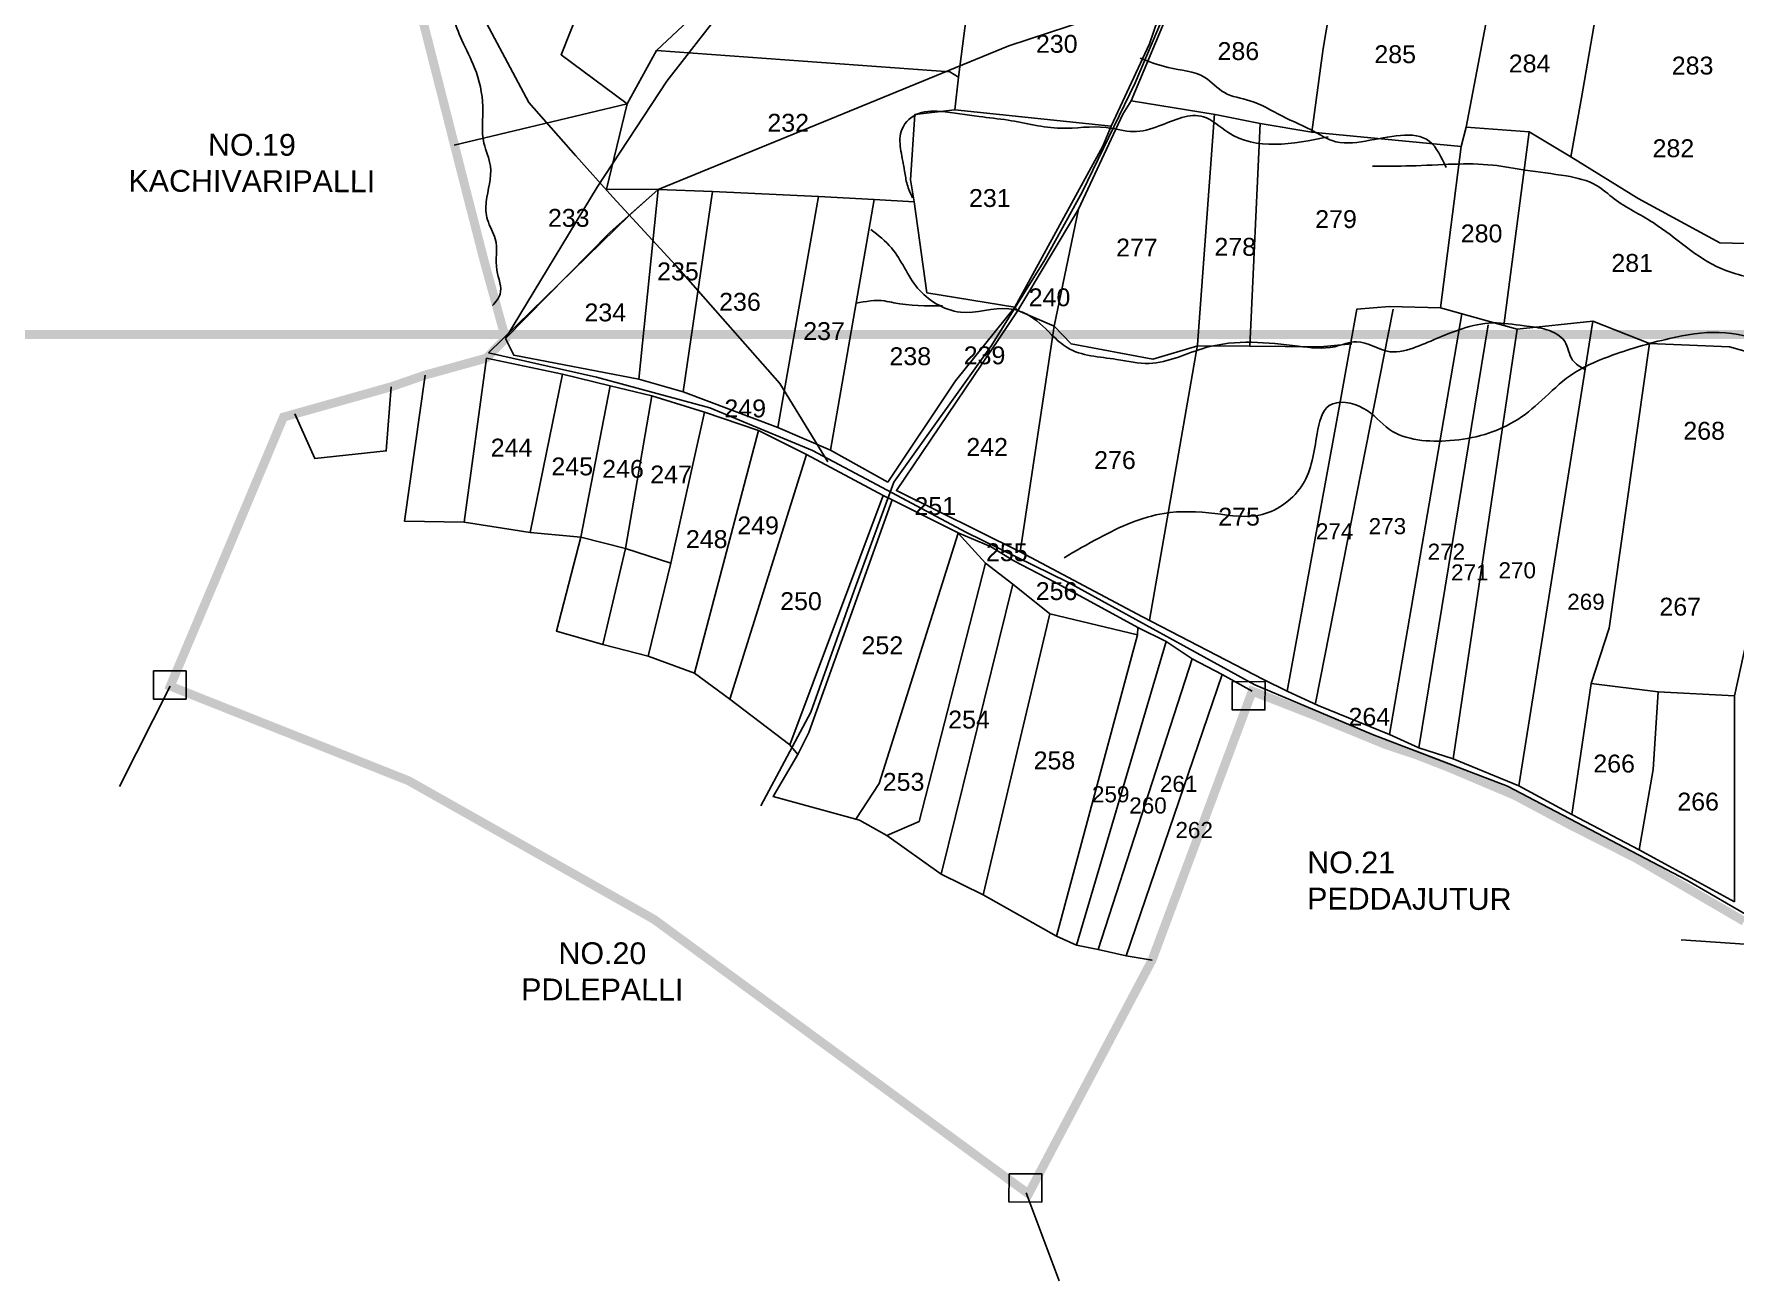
# Model space of a CAD drawing. Header units: inches. Extents: x 200003 to 248779, y 1594258 to 1607376.
# Drawn here: x 203288 to 205191, y 1595819 to 1597214 of the extents above; entities that cross this region are included whole.
import ezdxf

# ---------------------------------------------------------------- set-up
doc = ezdxf.new("R2010")
doc.units = ezdxf.units.IN
doc.header["$LTSCALE"] = 15
doc.header["$MEASUREMENT"] = 0
doc.linetypes.add('DASHED2', pattern=[0.375, 0.25, -0.125])
for name, color, linetype in [('BOUNDRY STONES', 240, 'Continuous'), ('PLOTS', 7, 'Continuous'), ('PLOTS NO', 7, 'Continuous'), ('ROADS', 1, 'Continuous'), ('STREAMS', 4, 'Continuous'), ('TEXT', 1, 'Continuous'), ('text2', 7, 'Continuous'), ('VILLAGE BOUNDRY', 5, 'Continuous')]:
    doc.layers.add(name, color=color, linetype=linetype)
doc.styles.get("Standard").update_dxf_attribs({"font": 'arial.ttf'})

msp = doc.modelspace()

# ---------------------------------------------------------------- linework, layer by layer
at = {"layer": 'BOUNDRY STONES'}
for points in [[(203421.4, 1596501.5), (203458, 1596501.4), (203457.9, 1596469.8), (203421.3, 1596469.9)], [(204628.6, 1596489.3), (204665.3, 1596489.2), (204665.2, 1596457.6), (204628.5, 1596457.7)], [(204378.8, 1595938.8), (204415.4, 1595938.7), (204415.4, 1595907.1), (204378.7, 1595907.2)]]:
    msp.add_lwpolyline(points, close=True, dxfattribs=at)
at = {"layer": 'PLOTS'}
for points in [[(204401.2, 1597394.8), (204348.3, 1597401.6), (204340.2, 1597302.9), (204335.4, 1597267.2), (204322.2, 1597165.7), (204318.2, 1597128.9), (204273.5, 1597123.9), (204268.6, 1597050.6), (204272.5, 1597026.3), (204286.7, 1596924.5), (204385.2, 1596908.2), (204388.6, 1596904.6), (204429.4, 1596887.1), (204456.6, 1597017.8)], [(204272.5, 1597026.3), (204227.7, 1597028.7), (204165.7, 1597032), (204047.1, 1597037.8), (203986.3, 1597040), (203928.4, 1597040.5), (203951.3, 1597135.9), (203877.6, 1597190.7), (203942.7, 1597354.5)], [(203951.3, 1597135.9), (203984.2, 1597195.6), (204125.3, 1597327.7)], [(204717.6, 1597104), (204730.3, 1597197.6), (204748, 1597301.4)], [(204866, 1597283.6), (204921.4, 1597272.5), (204890.5, 1597109.8)], [(204243.3, 1596712.5), (204318.9, 1596825.9), (204385.2, 1596908.2), (204483.6, 1597088.5), (204493.2, 1597110.7), (204535.9, 1597202.8), (204555, 1597258.8)], [(205190.5, 1596242.8), (205084, 1596301.3), (205008.6, 1596340.7), (204949.4, 1596372.7), (204875.6, 1596402.8), (204837.4, 1596415.3), (204804.5, 1596430.1), (204724.6, 1596462.6), (204690, 1596478.6), (204663.4, 1596491.6), (204528.1, 1596561.7), (204391.2, 1596634.7), (204252.7, 1596703.1), (204367.9, 1596873.2), (204388.6, 1596904.6), (204456.6, 1597017.8), (204506.3, 1597124.2), (204515.6, 1597139.3), (204562, 1597250.3)], [(205036.5, 1597241.8), (205019.5, 1597142.4), (205007.4, 1597076.6)], [(203984.2, 1597195.6), (204312.7, 1597171.7), (204322.2, 1597165.7)], [(203951.3, 1597135.9), (203757.8, 1597089.7)], [(204515.6, 1597139.3), (204609.3, 1597123.8), (204659.8, 1597113.9), (204717.6, 1597104), (204884.7, 1597088.1), (204890.5, 1597109.8), (204960.9, 1597104.5), (205007.4, 1597076.6), (205082.9, 1597029.8), (205174.1, 1596980.1), (205244.8, 1596978.5)], [(204318.2, 1597128.9), (204493.2, 1597110.7)], [(204608.9, 1597124.5), (204589.6, 1596866.1), (204535.8, 1596558)], [(204659.8, 1597113.9), (204648.1, 1596864.8)], [(204960.9, 1597104.5), (204932.5, 1596887.8)], [(204884.7, 1597088.1), (204861.6, 1596907.6), (204804.5, 1596909.2), (204768.1, 1596906.1), (204750.4, 1596808.2), (204690, 1596478.6)], [(203986.3, 1597040), (203932.2, 1596991.7), (203815.4, 1596873.2)], [(203986.3, 1597040), (203964.4, 1596827.6)], [(204014.2, 1596813.7), (204047.1, 1597037.8)], [(204165.7, 1597032), (204120, 1596773.8)], [(204178.9, 1596748.2), (204227.7, 1597028.7)], [(204861.6, 1596907.6), (204932.5, 1596887.8), (204947.4, 1596883.7), (205032.1, 1596892.5), (205095.5, 1596867.5), (205185, 1596864), (205249.9, 1596845.6)], [(204808.5, 1596906.2), (204721.8, 1596465.4)], [(204885.5, 1596900.8), (204804.5, 1596430.1)], [(204837.4, 1596415.3), (204914.8, 1596888.7)], [(205032.1, 1596892.5), (204949.4, 1596372.7)], [(203815.4, 1596873.2), (203824.5, 1596854.5), (203964.4, 1596827.6), (204014.2, 1596813.7), (204120, 1596773.8), (204178.9, 1596748.2), (204243.3, 1596712.5)], [(204429.4, 1596887.1), (204391.2, 1596634.7)], [(204429.4, 1596887.1), (204448.3, 1596867.1), (204539.6, 1596850.2), (204590.1, 1596864.9), (204648.1, 1596864.8), (204727.4, 1596863.8), (204762.3, 1596867.4)], [(204875.6, 1596402.8), (204947.4, 1596883.7)], [(203793.9, 1596851.3), (203769.1, 1596667.8)], [(203793.9, 1596851.3), (203879.1, 1596833.4), (203932.5, 1596820.1), (203979.1, 1596809.1), (204038, 1596790.8), (204098.4, 1596770.4), (204152.1, 1596743.5), (204238, 1596697.7), (204247.9, 1596692.7), (204154.8, 1596432.6), (204142.3, 1596407.8)], [(205008.6, 1596340.7), (205030.2, 1596487.3), (205050.2, 1596549.3), (205095.5, 1596867.5)], [(204538.8, 1596177.7), (204509.8, 1596182.6), (204478.7, 1596189.5), (204454.4, 1596194.5), (204432, 1596204.4), (204349.9, 1596250.8), (204302.8, 1596274), (204242.1, 1596317), (204211.3, 1596334.4), (204115, 1596360.8), (204142.3, 1596407.8), (204133.6, 1596418.6), (204066.2, 1596469.8), (204026.9, 1596498.7), (203975.1, 1596517.7), (203924.1, 1596531), (203872.4, 1596545.9), (203899.8, 1596651.1), (203843.1, 1596656.1), (203769.1, 1596667.8), (203702.5, 1596668.8), (203725.3, 1596832.3)], [(203843.1, 1596656.1), (203879.1, 1596833.4)], [(203687.3, 1596819.2), (203681.9, 1596747.5), (203601.9, 1596738.9), (203579.7, 1596788.8)], [(203932.5, 1596820.1), (203899.8, 1596651.1)], [(203924.1, 1596531), (203949.8, 1596638.4), (203979.1, 1596809.1)], [(203975.1, 1596517.7), (204000.5, 1596621.9), (204038, 1596790.8)], [(204026.9, 1596498.7), (204098.4, 1596770.4)], [(204066.2, 1596469.8), (204152.1, 1596743.5)], [(204133.6, 1596418.6), (204238, 1596697.7)], [(204247.9, 1596692.7), (204322.7, 1596655.4), (204358, 1596640.4), (204384, 1596624.5), (204429.3, 1596600.9), (204523.1, 1596549.9), (204554.6, 1596534.4), (204583.9, 1596514.8), (204617.4, 1596497.2), (204651, 1596478.7)], [(203899.8, 1596651.1), (203949.8, 1596638.4), (204000.5, 1596621.9)], [(204207.5, 1596335.4), (204233.6, 1596375.4), (204321.8, 1596655.3), (204352.3, 1596621.7), (204383, 1596598.3), (204424.3, 1596565.2), (204522.5, 1596541.6), (204523.1, 1596549.9)], [(204352.3, 1596621.7), (204278.3, 1596333), (204242.1, 1596317)], [(204302.8, 1596274), (204383, 1596598.3)], [(204424.3, 1596565.2), (204349.9, 1596250.8)], [(205210.9, 1596565.3), (205190.7, 1596473.6), (205190.5, 1596242.8)], [(204522.5, 1596541.6), (204432, 1596204.4)], [(204454.4, 1596194.5), (204554.6, 1596534.4)], [(204583.9, 1596514.8), (204478.7, 1596189.5)], [(204617.4, 1596497.2), (204509.8, 1596182.6)], [(205105.3, 1596477.8), (205030.2, 1596487.3)], [(205084, 1596301.3), (205099.7, 1596391.1), (205105.3, 1596477.8), (205190.7, 1596473.6)]]:
    msp.add_lwpolyline(points, dxfattribs=at)
at = {"layer": 'ROADS'}
for points in [[(203815.4, 1596873.2), (203917.9, 1597042.7), (203995.9, 1597161.2), (204095.7, 1597289.8), (204113.7, 1597348.7), (204148.9, 1597361.4), (204229.9, 1597457.7), (204331.1, 1597581.4), (204428.7, 1597714.3), (204490.2, 1597835.8), (204508.9, 1597840.3), (204680, 1598053.8), (204711.1, 1598077.6), (204763.8, 1598183.6), (204853, 1598252.4), (204900.4, 1598333.2), (204905.6, 1598445.3), (204902.7, 1598491)], [(204100.9, 1596350.2), (204156.9, 1596455.3), (204205.6, 1596591.3), (204249.7, 1596712.5), (204359.1, 1596865.5), (204418.7, 1596961.3), (204460.5, 1597037.1), (204520.1, 1597159.3), (204576, 1597291.4), (204601.6, 1597369.5), (204627, 1597427.3), (204671.4, 1597488.9), (204692.8, 1597538.1), (204740.9, 1597681), (204756.2, 1597714.6), (204787.2, 1597721.6), (204899.1, 1597746.5), (205033.7, 1597790.8), (205208.5, 1597846.6)], [(204176.1, 1596735.2), (204122.3, 1596822.9), (204005.9, 1596954.8), (203935.3, 1597031.4), (203893.9, 1597077.6), (203841.3, 1597137.1), (203776.3, 1597259.8), (203744.2, 1597321.6), (203710.8, 1597385.5), (203693.8, 1597461.5)], [(203796.2, 1596857.1), (203954, 1597011.1), (203986.3, 1597040), (204171.2, 1597115.8), (204378.4, 1597200.5), (204555, 1597258.8), (204576, 1597291.4)], [(203796.2, 1596857.1), (203917, 1596830.1), (204043.9, 1596795.6), (204159, 1596748.1), (204237, 1596706.7), (204330.5, 1596656.6), (204444.7, 1596600.7), (204653.8, 1596485.7), (204785.7, 1596430.2), (204936.4, 1596372.2), (205137.4, 1596267.1), (205214.3, 1596222.4), (205234.6, 1596197.7)]]:
    msp.add_lwpolyline(points, dxfattribs=at)
at = {"layer": 'STREAMS'}
for points in [[(203705.6, 1597468.8), (203709.7, 1597439.7), (203721.2, 1597420.7), (203727.2, 1597384.2), (203725.2, 1597335.2), (203727.4, 1597288.5), (203743.5, 1597260.3), (203766.5, 1597206.9), (203780.8, 1597175.9), (203789.9, 1597132.9), (203791.2, 1597091.8), (203798.5, 1597065.9), (203793.8, 1597026.3), (203795.2, 1597006), (203803.9, 1596984.7), (203805.7, 1596949.6), (203809.3, 1596922.8), (203800.9, 1596910.3)], [(204867.9, 1597064.5), (204849.1, 1597093.9), (204777.7, 1597094.1), (204740.3, 1597094.7), (204721.4, 1597104.2), (204684.1, 1597122.2), (204648.2, 1597139.3), (204619.8, 1597148.3), (204597.9, 1597165.3), (204557, 1597176.4), (204525.7, 1597186.9)], [(204735.9, 1597098.7), (204623.7, 1597103.9), (204596.3, 1597121.4), (204546.9, 1597111.1), (204518, 1597104.7), (204487.6, 1597109.3), (204436.7, 1597108.4), (204377.7, 1597117.5), (204345.3, 1597121.6), (204301.9, 1597127.2), (204274.5, 1597123.7), (204258, 1597104.8), (204257.9, 1597082.9), (204261.9, 1597060.5), (204264.8, 1597045.5), (204270.8, 1597030.6)], [(205517.6, 1596885.7), (205457.8, 1596914.3), (205369.6, 1596932.9), (205334.2, 1596932), (205275.3, 1596917.2), (205229, 1596934.3), (205175.7, 1596951.4), (205099.4, 1597003), (205056.1, 1597029.5), (205036.1, 1597044.5), (205002.3, 1597055.1), (204956.4, 1597061.6), (204920, 1597067.2), (204876.6, 1597068.3), (204828.3, 1597066.4), (204785.4, 1597066.1)], [(204224.3, 1596995.1), (204247.2, 1596974.6), (204276.5, 1596929.7), (204297.4, 1596912.2), (204324.3, 1596902.7), (204378.7, 1596906.5), (204398.6, 1596900.5), (204426.5, 1596877.5), (204443.9, 1596863), (204499.2, 1596849.9), (204535.6, 1596845.3), (204599.1, 1596863), (204702.4, 1596864.7), (204743.2, 1596864.1), (204767.7, 1596869.6), (204805.1, 1596858.5), (204834.5, 1596863.9), (204885.9, 1596884.2), (204919.8, 1596890.6), (204955.2, 1596887.5), (204980.6, 1596883), (205000.6, 1596870), (205009.5, 1596849), (205023.4, 1596838.5)], [(204304.4, 1596909.6), (204250, 1596913.2), (204239.6, 1596915.2), (204207.6, 1596912.8)], [(204440.5, 1596628), (204479.9, 1596650.3), (204552.3, 1596677.6), (204609.1, 1596677.4), (204662, 1596676.3), (204707.5, 1596710.1), (204723.6, 1596766.8), (204737.1, 1596798.2), (204775.5, 1596795.1), (204804.4, 1596771.6), (204872.1, 1596759), (204911.1, 1596765.9), (204944, 1596780.2), (204975, 1596804.1), (205007, 1596831.9), (205049.6, 1596852.9), (205118, 1596873.2), (205173.3, 1596880), (205285.9, 1596846.8), (205330.3, 1596838.3), (205384.7, 1596857.6), (205430.6, 1596873.4), (205458.8, 1596869.4), (205498.8, 1596882.7), (205538.7, 1596892.1), (205577.6, 1596880.6), (205591, 1596872.5)]]:
    msp.add_spline(points, degree=3, dxfattribs=at)
at = {"layer": 'text2', "color": 5, "const_width": 10}
msp.add_lwpolyline([(201177.3, 1606886.3), (214989.3, 1606886.3), (214989.3, 1596877.6), (201177.3, 1596877.6)], close=True, dxfattribs=at)
at = {"layer": 'VILLAGE BOUNDRY', "linetype": 'DASHED2', "ltscale": 8, "const_width": 10}
msp.add_lwpolyline([(205201.3, 1596221.2), (205080, 1596292), (205006, 1596329.4), (204945, 1596362), (204871.3, 1596393.2), (204835.4, 1596407.2), (204799.6, 1596419.2), (204722.9, 1596450.7), (204651, 1596478.7), (204538.8, 1596177.7), (204400.6, 1595916.2), (203981.6, 1596223.3), (203707, 1596378.4), (203440.2, 1596484.3), (203493.5, 1596610.5), (203566.9, 1596785.3), (203687.3, 1596819.2), (203725.3, 1596832.3), (203793.9, 1596851.3), (203815.4, 1596873.2), (203791.7, 1596959.1), (203768.8, 1597048.2), (203692.2, 1597349.4)], dxfattribs=at)
at = {"layer": 'VILLAGE BOUNDRY'}
for points in [[(203440.2, 1596484.3), (203383.3, 1596372.1)], [(205224, 1596194), (205130.8, 1596200.6)], [(204397.8, 1595917.3), (204434.9, 1595818.8)]]:
    msp.add_lwpolyline(points, dxfattribs=at)

# ---------------------------------------------------------------- texts
at = {"layer": 'PLOTS NO'}
for s, height, p in [('230', 20, (204408.9, 1597192.9)), ('286', 20, (204612.1, 1597184.8)), ('285', 20, (204787.6, 1597181.3)), ('284', 20, (204938, 1597170.9)), ('283', 20, (205120.4, 1597168.6)), ('232', 20, (204108.4, 1597104.6)), ('282', 20, (205098.9, 1597076.1)), ('231', 20, (204334, 1597020.4)), ('233', 20, (203862.8, 1596998.2)), ('279', 20, (204721.4, 1596996.8)), ('277', 20, (204498.6, 1596965)), ('278', 20, (204608.6, 1596965.8)), ('280', 20, (204884.3, 1596980.8)), ('281', 20, (205052.8, 1596947.8)), ('235', 20, (203985, 1596938.3)), ('240', 20, (204400.8, 1596909.3)), ('234', 20, (203903.7, 1596892.4)), ('236', 20, (204054.4, 1596904.3)), ('237', 20, (204148.5, 1596871.5)), ('238', 20, (204245, 1596843.4)), ('239', 20, (204328.1, 1596844.4)), ('249', 20, (204060.3, 1596785)), ('268', 20, (205133.3, 1596760)), ('244', 20, (203798.8, 1596741.2)), ('242', 20, (204331, 1596741.9)), ('245', 20, (203866.7, 1596720.1)), ('246', 20, (203923.5, 1596717.4)), ('276', 20, (204474, 1596727.2)), ('247', 20, (203977.3, 1596711.1)), ('251', 20, (204272.9, 1596675.8)), ('275', 20, (204612.9, 1596663.9)), ('248', 20, (204017.2, 1596638.8)), ('249', 20, (204074.7, 1596654.1)), ('274', 18, (204722.2, 1596648.5)), ('273', 18, (204781.2, 1596654.3)), ('255', 20, (204353, 1596624.1)), ('272', 18, (204847.2, 1596625.7)), ('270', 18, (204926.5, 1596604.9)), ('271', 18, (204873.4, 1596602.5)), ('250', 20, (204122.7, 1596569.4)), ('256', 20, (204408.7, 1596580.6)), ('269', 18, (205003.4, 1596569.7)), ('267', 20, (205106.6, 1596563.2)), ('252', 20, (204213.7, 1596520)), ('254', 20, (204310.7, 1596436.9)), ('264', 20, (204758.7, 1596440)), ('258', 20, (204406.3, 1596391.2)), ('266', 20, (205032.6, 1596387.7)), ('253', 20, (204237.5, 1596367.2)), ('261', 18, (204547.6, 1596366)), ('259', 18, (204471.6, 1596354.3)), ('260', 18, (204513.3, 1596341.8)), ('266', 20, (205126.6, 1596345.1)), ('262', 18, (204565, 1596314.3))]:
    msp.add_text(s, height=height, dxfattribs=at).set_placement(p)
at = {"layer": 'TEXT', "char_height": 24.357, "attachment_point": 1, "rotation": 359.8583}
for s, insert, width in [('\\pxqc;NO.19 KACHIVARIPALLI', (203391.8, 1597102.5), 279.655), ('NO.21 PEDDAJUTUR', (204712.5, 1596299.4), 228.747), ('\\pxqc;NO.20 PDLEPALLI', (203833, 1596197.9), 181.578)]:
    msp.add_mtext(s, dxfattribs=dict(at, insert=insert, width=width))

doc.saveas('drawing.dxf')
